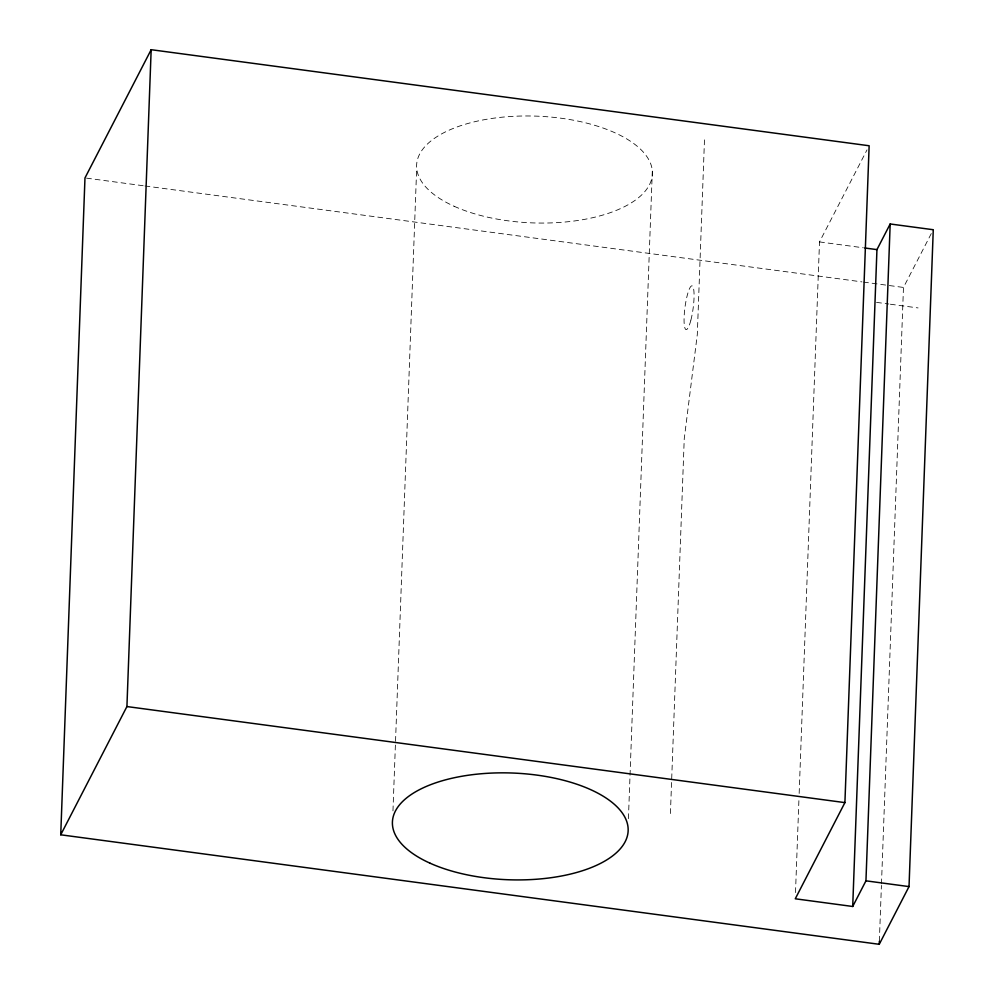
<?xml version="1.0" encoding="UTF-8"?>
<svg xmlns="http://www.w3.org/2000/svg" width="994" height="994" viewBox="0 0 994 994"><rect width="100%" height="100%" fill="white"/><g stroke="black" fill="none" stroke-linecap="round" stroke-linejoin="round"><path stroke-width="0.75" stroke-dasharray="4.97 3.73" d="M392.965 810.88L416.685 167.961M628.419 818.671L629.972 776.836M630.022 775.283L652.312 171.092M670.416 813.539L684.232 438.926L697.303 334.506L704.572 137.445M795.498 892.6L798.928 799.648M799.164 793.448L819.503 241.927L867.016 149.87M879.355 941.206L881.417 885.43M881.479 883.877L903.471 287.44L933.267 229.726M819.503 241.927L863.339 247.792M86.503 178.137L143.434 185.754M144.975 185.965L861.935 281.874M863.475 282.085L903.471 287.44M876.546 302.375L888.847 304.015M890.388 304.226L918.083 307.929M454.134 206.267A117.951 53.403 2.1 0 0 649.38 184.896A117.951 53.403 2.1 0 0 499.982 117.416A117.951 53.403 2.1 0 0 454.134 206.267M690.917 320.018A22.116 4.113 -82.4 0 0 692.184 285.887A22.116 4.113 -82.4 0 0 684.108 317.372A22.116 4.113 -82.4 0 0 690.917 320.018"/><path stroke-width="1.49" d="M60.733 834.798L84.975 177.938L151.163 49.7L869.141 145.758L844.912 802.618L795.275 898.787L852.715 906.478L865.948 880.833L890.177 223.973L933.267 229.726L909.025 886.598L879.243 944.3L60.733 834.798L126.921 706.56L151.163 49.7M852.715 906.478L876.944 249.618L890.177 223.973M879.243 944.3L879.355 941.206M864.855 248.003L876.944 249.618M126.921 706.56L844.912 802.618M865.948 880.833L909.025 886.598M429.905 863.127A117.951 53.403 2.1 0 0 625.139 841.756A117.951 53.403 2.1 0 0 475.753 774.289A117.951 53.403 2.1 0 0 429.905 863.127"/></g></svg>
